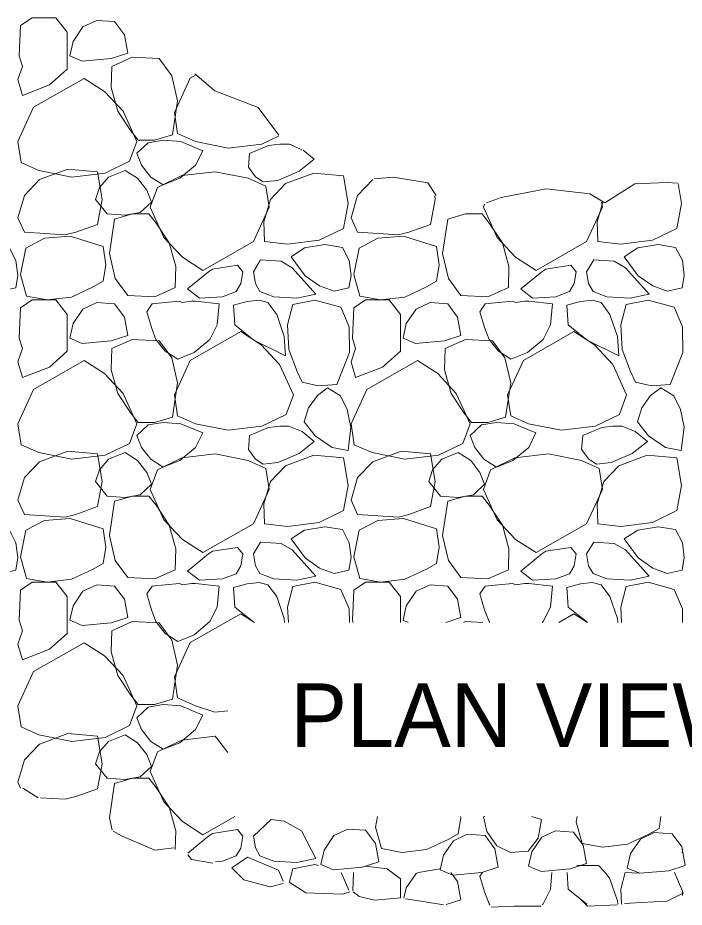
# Model space of a CAD drawing. Extents: x 455 to 827, y 69 to 339.
# Drawn here: x 525.28 to 544, y 127.01 to 151.98 of the extents above; entities that cross this region are included whole.
import ezdxf
from ezdxf.enums import TextEntityAlignment as Align

# ---------------------------------------------------------------- set-up
doc = ezdxf.new("R2010")
doc.units = 0
doc.header["$LTSCALE"] = 0.48
doc.layers.add('1', color=7, linetype='Continuous', lineweight=13)

msp = doc.modelspace()

# ---------------------------------------------------------------- linework, layer by layer
at = {"layer": '1'}
for p, q in [((533.263, 148.2729), (532.9272, 148.431)), ((525.8561, 130.0814), (525.4219, 130.3487)), ((533.7288, 128.6292), (533.7312, 128.6276)), ((534.583, 127.4846), (534.3668, 127.9828)), ((534.6938, 127.4683), (534.7164, 127.9828))]:
    msp.add_line(p, q, dxfattribs=at)
for points in [[(525.4132, 149.8), (525.2844, 150.2438), (525.4132, 150.6134), (525.3216, 150.9096), (525.3587, 151.7593), (525.6912, 151.9812), (526.3561, 151.9812), (526.6696, 151.5737), (526.6696, 150.5392), (526.1713, 150.0962)], [(527.1143, 151.7239), (526.8371, 151.3163), (526.7447, 150.9104), (527.0962, 150.7619), (527.9087, 150.8362), (528.3707, 150.9847), (528.2783, 151.5012), (528.0012, 151.8716), (527.5028, 151.9078)], [(527.9253, 150.6142), (527.9079, 150.0228), (528.0928, 149.3577), (528.4623, 148.8034), (528.6645, 148.5443), (529.1273, 148.5443), (529.6256, 148.692), (529.7732, 149.6532), (529.6074, 150.3552), (529.256, 150.8353), (528.4995, 150.8725)], [(525.3752, 147.9148), (525.2853, 148.5072), (525.7283, 149.4683), (527.1489, 150.2802), (527.724, 149.9113), (528.2413, 149.357), (528.6273, 148.5064), (528.4261, 147.9528), (527.7405, 147.6195), (526.8, 147.509), (525.876, 147.6937)], [(529.3682, 148.5443), (528.9442, 148.4701), (528.629, 148.1747), (528.7593, 147.8423), (529.0176, 147.5097), (529.3682, 147.2878), (529.831, 147.4727), (530.2741, 147.8423), (530.477, 148.249), (529.8673, 148.5072)], [(525.4692, 145.958), (525.2844, 146.3638), (525.4692, 146.9917), (525.8933, 147.4355), (526.6886, 147.7309), (527.5193, 147.6575), (527.6497, 146.8812), (527.5193, 146.1791), (526.9105, 145.958), (526.6143, 145.8837)], [(528.2973, 146.4381), (528.7214, 146.5123), (529.0366, 146.8077), (528.9062, 147.1402), (528.648, 147.4727), (528.2973, 147.6946), (527.8345, 147.5097), (527.5755, 147.2136), (527.4649, 146.8812), (527.7982, 146.4752)], [(532.2541, 147.2524), (532.344, 146.66), (531.9009, 145.6989), (530.4803, 144.8871), (529.9053, 145.2559), (529.388, 145.8102), (529.0019, 146.6608), (529.2032, 147.2144), (529.8887, 147.5478), (530.8293, 147.6582), (531.7532, 147.4735)], [(532.2128, 145.6989), (532.1955, 146.2533), (532.3802, 146.8812), (532.8043, 147.325), (533.5996, 147.6203), (534.4304, 147.5469), (534.5607, 146.7706), (534.4304, 146.0685), (533.7473, 145.736), (532.8604, 145.6247)], [(529.7032, 144.4053), (529.7205, 144.9968), (529.5357, 145.6617), (529.1661, 146.2162), (528.9639, 146.4752), (528.5011, 146.4752), (528.0028, 146.3276), (527.8552, 145.3664), (528.021, 144.6643), (528.3724, 144.1842), (529.1289, 144.1471)], [(539.0612, 144.4053), (539.0784, 144.9968), (538.8937, 145.6617), (538.5241, 146.2162), (538.3219, 146.4752), (537.8591, 146.4752), (537.3608, 146.3276), (537.2132, 145.3664), (537.3789, 144.6643), (537.7304, 144.1842), (538.4869, 144.1471)], [(525.5287, 144.1644), (526.1102, 144.058), (526.7958, 144.1405), (527.3997, 144.4227), (527.686, 144.5827), (527.7562, 145.0406), (527.6852, 145.5553), (526.7571, 145.8466), (526.0377, 145.788), (525.5105, 145.5132), (525.3595, 144.7707)], [(534.8866, 144.1644), (535.4683, 144.058), (536.1538, 144.1405), (536.7577, 144.4227), (537.044, 144.5827), (537.1142, 145.0406), (537.0432, 145.5553), (536.1151, 145.8466), (535.3957, 145.788), (534.8685, 145.5132), (534.7175, 144.7707)], [(524.4033, 144.4532), (524.8067, 144.3013), (525.2275, 144.3954), (525.2844, 144.7477), (525.2317, 145.166), (525.0427, 145.5348), (524.5502, 145.6115), (523.9809, 145.5182), (523.599, 145.2716), (523.9925, 144.7394)], [(533.7613, 144.4532), (534.1648, 144.3013), (534.5855, 144.3954), (534.6424, 144.7477), (534.5896, 145.166), (534.4007, 145.5348), (533.9082, 145.6115), (533.3389, 145.5182), (532.9569, 145.2716), (533.3505, 144.7394)], [(543.1193, 144.4532), (543.5227, 144.3013), (543.9435, 144.3954), (544.0004, 144.7477), (543.9476, 145.166), (543.7587, 145.5348), (543.2662, 145.6115), (542.6969, 145.5182), (542.3149, 145.2716), (542.7084, 144.7394)], [(531.9554, 144.5175), (532.0857, 144.2956), (532.4727, 144.1479), (533.1211, 144.1107), (533.6558, 144.2222), (532.9907, 144.9605), (532.6772, 145.1453), (532.1031, 145.1825), (531.9009, 144.85)], [(541.3134, 144.5175), (541.4438, 144.2956), (541.8307, 144.1479), (542.4791, 144.1107), (543.0137, 144.2222), (542.3487, 144.9605), (542.0353, 145.1453), (541.4611, 145.1825), (541.2589, 144.85)], [(531.5503, 144.5158), (531.42, 144.2939), (531.0331, 144.1463), (530.3846, 144.1092), (530.0521, 144.369), (530.6437, 144.8492), (530.7542, 144.9234), (531.4562, 145.034), (531.6047, 144.8483)], [(540.9083, 144.5158), (540.7779, 144.2939), (540.391, 144.1463), (539.7426, 144.1092), (539.4101, 144.369), (540.0017, 144.8492), (540.1122, 144.9234), (540.8143, 145.034), (540.9628, 144.8483)], [(525.4132, 141.8767), (525.2844, 142.3205), (525.4132, 142.6902), (525.3216, 142.9863), (525.3587, 143.8361), (525.6912, 144.058), (526.3561, 144.058), (526.6696, 143.6504), (526.6696, 142.6159), (526.1713, 142.1728)], [(527.1143, 143.8006), (526.8371, 143.393), (526.7447, 142.9872), (527.0962, 142.8387), (527.9087, 142.9129), (528.3707, 143.0614), (528.2783, 143.5778), (528.0012, 143.9483), (527.5028, 143.9846)], [(529.4235, 143.9846), (529.0538, 143.9474), (528.9062, 143.7255), (529.0349, 143.2825), (529.1653, 142.95), (529.4235, 142.6175), (529.7741, 142.3956), (530.2369, 142.5804), (530.6799, 142.95), (530.8829, 143.3568), (530.939, 143.9474), (530.2732, 144.0217), (530.1627, 144.0217), (529.9036, 143.9846), (529.8302, 144.0217)], [(532.0593, 144.0481), (532.3085, 143.9829), (532.5552, 143.6504), (532.7663, 143.0358), (532.8043, 142.4913), (531.9133, 142.9318), (531.382, 143.3559), (531.3457, 143.9103), (531.7244, 144.011)], [(533.0106, 143.9317), (532.8629, 143.3593), (532.8959, 142.6695), (533.1335, 142.0467), (533.2729, 141.7497), (533.7242, 141.6473), (534.2431, 141.6803), (534.5995, 142.5853), (534.5938, 143.3064), (534.357, 143.8526), (533.6277, 144.0563)], [(534.7711, 141.8767), (534.6424, 142.3205), (534.7711, 142.6902), (534.6796, 142.9863), (534.7167, 143.8361), (535.0492, 144.058), (535.7141, 144.058), (536.0276, 143.6504), (536.0276, 142.6159), (535.5293, 142.1728)], [(536.4723, 143.8006), (536.1951, 143.393), (536.1027, 142.9872), (536.4541, 142.8387), (537.2668, 142.9129), (537.7287, 143.0614), (537.6363, 143.5778), (537.3592, 143.9483), (536.8608, 143.9846)], [(538.7814, 143.9846), (538.4118, 143.9474), (538.2642, 143.7255), (538.3929, 143.2825), (538.5232, 142.95), (538.7814, 142.6175), (539.1321, 142.3956), (539.5949, 142.5804), (540.0379, 142.95), (540.2409, 143.3568), (540.297, 143.9474), (539.6312, 144.0217), (539.5207, 144.0217), (539.2616, 143.9846), (539.1882, 144.0217)], [(541.4173, 144.0481), (541.6665, 143.9829), (541.9132, 143.6504), (542.1243, 143.0358), (542.1623, 142.4913), (541.2713, 142.9318), (540.74, 143.3559), (540.7037, 143.9103), (541.0824, 144.011)], [(542.3686, 143.9317), (542.2209, 143.3593), (542.2539, 142.6695), (542.4915, 142.0467), (542.6309, 141.7497), (543.0822, 141.6473), (543.6011, 141.6803), (543.9575, 142.5853), (543.9517, 143.3064), (543.7149, 143.8526), (542.9857, 144.0563)], [(529.7716, 140.805), (529.6817, 141.3973), (530.1247, 142.3585), (531.5453, 143.1702), (532.1204, 142.8015), (532.6377, 142.2471), (533.0237, 141.3965), (532.8225, 140.843), (532.1369, 140.5097), (531.1964, 140.3991), (530.2724, 140.5839)], [(539.1296, 140.805), (539.0397, 141.3973), (539.4827, 142.3585), (540.9033, 143.1702), (541.4784, 142.8015), (541.9957, 142.2471), (542.3818, 141.3965), (542.1804, 140.843), (541.4949, 140.5097), (540.5544, 140.3991), (539.6304, 140.5839)], [(527.9253, 142.691), (527.9079, 142.0994), (528.0928, 141.4345), (528.4623, 140.8801), (528.6645, 140.621), (529.1273, 140.621), (529.6256, 140.7687), (529.7732, 141.7298), (529.6074, 142.4319), (529.256, 142.9121), (528.4995, 142.9492)], [(537.2832, 142.691), (537.2659, 142.0994), (537.4507, 141.4345), (537.8203, 140.8801), (538.0224, 140.621), (538.4852, 140.621), (538.9836, 140.7687), (539.1313, 141.7298), (538.9654, 142.4319), (538.614, 142.9121), (537.8574, 142.9492)], [(525.3752, 139.9916), (525.2853, 140.5839), (525.7283, 141.545), (527.1489, 142.3568), (527.724, 141.9881), (528.2413, 141.4337), (528.6273, 140.5831), (528.4261, 140.0295), (527.7405, 139.6962), (526.8, 139.5857), (525.876, 139.7705)], [(534.7332, 139.9916), (534.6432, 140.5839), (535.0862, 141.545), (536.5069, 142.3568), (537.0819, 141.9881), (537.5992, 141.4337), (537.9853, 140.5831), (537.784, 140.0295), (537.0984, 139.6962), (536.1579, 139.5857), (535.2339, 139.7705)], [(534.5385, 140.9783), (534.3512, 141.3652), (533.9807, 141.5871), (533.697, 141.371), (533.4478, 141.0311), (533.3307, 140.6326), (533.6351, 140.2391), (534.1128, 139.914), (534.5591, 139.8307), (534.6399, 140.4874)], [(543.8964, 140.9783), (543.7092, 141.3652), (543.3388, 141.5871), (543.0549, 141.371), (542.8058, 141.0311), (542.6887, 140.6326), (542.9931, 140.2391), (543.4707, 139.914), (543.9171, 139.8307), (543.9979, 140.4874)], [(529.3682, 140.621), (528.9442, 140.5468), (528.629, 140.2514), (528.7593, 139.919), (529.0176, 139.5865), (529.3682, 139.3646), (529.831, 139.5493), (530.2741, 139.919), (530.477, 140.3257), (529.8673, 140.5839)], [(538.7262, 140.621), (538.3022, 140.5468), (537.987, 140.2514), (538.1173, 139.919), (538.3756, 139.5865), (538.7262, 139.3646), (539.189, 139.5493), (539.632, 139.919), (539.835, 140.3257), (539.2253, 140.5839)], [(531.9587, 139.5898), (532.174, 139.4495), (532.5865, 139.49), (533.183, 139.7473), (533.6112, 140.0856), (533.2672, 140.362), (532.8976, 140.5105), (532.6385, 140.5105), (532.3233, 140.4742), (531.7928, 140.2506), (531.7607, 139.8628)], [(541.3167, 139.5898), (541.532, 139.4495), (541.9445, 139.49), (542.541, 139.7473), (542.9692, 140.0856), (542.6252, 140.362), (542.2555, 140.5105), (541.9965, 140.5105), (541.6813, 140.4742), (541.1508, 140.2506), (541.1187, 139.8628)], [(525.4692, 138.0347), (525.2844, 138.4406), (525.4692, 139.0684), (525.8933, 139.5122), (526.6886, 139.8076), (527.5193, 139.7342), (527.6497, 138.9578), (527.5193, 138.2558), (526.9105, 138.0347), (526.6143, 137.9604)], [(528.2973, 138.5148), (528.7214, 138.5891), (529.0366, 138.8844), (528.9062, 139.2169), (528.648, 139.5493), (528.2973, 139.7713), (527.8345, 139.5865), (527.5755, 139.2903), (527.4649, 138.9578), (527.7982, 138.5519)], [(532.2541, 139.3291), (532.344, 138.7368), (531.9009, 137.7756), (530.4803, 136.9638), (529.9053, 137.3326), (529.388, 137.887), (529.0019, 138.7376), (529.2032, 139.2912), (529.8887, 139.6244), (530.8293, 139.735), (531.7532, 139.5502)], [(532.2128, 137.7756), (532.1955, 138.33), (532.3802, 138.9578), (532.8043, 139.4017), (533.5996, 139.697), (534.4304, 139.6236), (534.5607, 138.8473), (534.4304, 138.1453), (533.7473, 137.8127), (532.8604, 137.7013)], [(534.8272, 138.0347), (534.6424, 138.4406), (534.8272, 139.0684), (535.2513, 139.5122), (536.0466, 139.8076), (536.8773, 139.7342), (537.0077, 138.9578), (536.8773, 138.2558), (536.2685, 138.0347), (535.9723, 137.9604)], [(537.6553, 138.5148), (538.0794, 138.5891), (538.3945, 138.8844), (538.2642, 139.2169), (538.0059, 139.5493), (537.6553, 139.7713), (537.1925, 139.5865), (536.9334, 139.2903), (536.8229, 138.9578), (537.1562, 138.5519)], [(541.612, 139.3291), (541.7019, 138.7368), (541.2589, 137.7756), (539.8383, 136.9638), (539.2632, 137.3326), (538.746, 137.887), (538.3599, 138.7376), (538.5612, 139.2912), (539.2468, 139.6244), (540.1872, 139.735), (541.1112, 139.5502)], [(541.5707, 137.7756), (541.5534, 138.33), (541.7382, 138.9578), (542.1623, 139.4017), (542.9576, 139.697), (543.7884, 139.6236), (543.9187, 138.8473), (543.7884, 138.1453), (543.1052, 137.8127), (542.2184, 137.7013)], [(529.7032, 136.482), (529.7205, 137.0735), (529.5357, 137.7385), (529.1661, 138.2929), (528.9639, 138.5519), (528.5011, 138.5519), (528.0028, 138.4042), (527.8552, 137.4432), (528.021, 136.7411), (528.3724, 136.2609), (529.1289, 136.2237)], [(539.0612, 136.482), (539.0784, 137.0735), (538.8937, 137.7385), (538.5241, 138.2929), (538.3219, 138.5519), (537.8591, 138.5519), (537.3608, 138.4042), (537.2132, 137.4432), (537.3789, 136.7411), (537.7304, 136.2609), (538.4869, 136.2237)], [(525.5287, 136.2411), (526.1102, 136.1347), (526.7958, 136.2172), (527.3997, 136.4993), (527.686, 136.6594), (527.7562, 137.1172), (527.6852, 137.6321), (526.7571, 137.9232), (526.0377, 137.8647), (525.5105, 137.59), (525.3595, 136.8475)], [(534.8866, 136.2411), (535.4683, 136.1347), (536.1538, 136.2172), (536.7577, 136.4993), (537.044, 136.6594), (537.1142, 137.1172), (537.0432, 137.6321), (536.1151, 137.9232), (535.3957, 137.8647), (534.8685, 137.59), (534.7175, 136.8475)], [(524.4033, 136.5298), (524.8067, 136.3781), (525.2275, 136.4721), (525.2844, 136.8244), (525.2317, 137.2427), (525.0427, 137.6114), (524.5502, 137.6882), (523.9809, 137.5949), (523.599, 137.3483), (523.9925, 136.8162)], [(533.7613, 136.5298), (534.1648, 136.3781), (534.5855, 136.4721), (534.6424, 136.8244), (534.5896, 137.2427), (534.4007, 137.6114), (533.9082, 137.6882), (533.3389, 137.5949), (532.9569, 137.3483), (533.3505, 136.8162)], [(543.1193, 136.5298), (543.5227, 136.3781), (543.9435, 136.4721), (544.0004, 136.8244), (543.9476, 137.2427), (543.7587, 137.6114), (543.2662, 137.6882), (542.6969, 137.5949), (542.3149, 137.3483), (542.7084, 136.8162)], [(531.5503, 136.5926), (531.42, 136.3707), (531.0331, 136.223), (530.3846, 136.1858), (530.0521, 136.4458), (530.6437, 136.9258), (530.7542, 137.0001), (531.4562, 137.1107), (531.6047, 136.925)], [(531.9554, 136.5942), (532.0857, 136.3723), (532.4727, 136.2246), (533.1211, 136.1875), (533.6558, 136.2988), (532.9907, 137.0373), (532.6772, 137.222), (532.1031, 137.2592), (531.9009, 136.9267)], [(540.9083, 136.5926), (540.7779, 136.3707), (540.391, 136.223), (539.7426, 136.1858), (539.4101, 136.4458), (540.0017, 136.9258), (540.1122, 137.0001), (540.8143, 137.1107), (540.9628, 136.925)], [(541.3134, 136.5942), (541.4438, 136.3723), (541.8307, 136.2246), (542.4791, 136.1875), (543.0137, 136.2988), (542.3487, 137.0373), (542.0353, 137.222), (541.4611, 137.2592), (541.2589, 136.9267)], [(525.4132, 133.9534), (525.2844, 134.3972), (525.4132, 134.7668), (525.3216, 135.063), (525.3587, 135.9127), (525.6912, 136.1347), (526.3561, 136.1347), (526.6696, 135.7272), (526.6696, 134.6926), (526.1713, 134.2496)], [(527.1143, 135.8773), (526.8371, 135.4698), (526.7447, 135.0638), (527.0962, 134.9153), (527.9087, 134.9896), (528.3707, 135.1381), (528.2783, 135.6545), (528.0012, 136.025), (527.5028, 136.0613)], [(529.4235, 136.0613), (529.0538, 136.0242), (528.9062, 135.8022), (529.0349, 135.3592), (529.1653, 135.0267), (529.4235, 134.6942), (529.7741, 134.4723), (530.2369, 134.6571), (530.6799, 135.0267), (530.8829, 135.4334), (530.939, 136.0242), (530.2732, 136.0984), (530.1627, 136.0984), (529.9036, 136.0613), (529.8302, 136.0984)], [(527.9253, 134.7677), (527.9079, 134.1762), (528.0928, 133.5112), (528.4623, 132.9567), (528.6645, 132.6977), (529.1273, 132.6977), (529.6256, 132.8454), (529.7732, 133.8065), (529.6074, 134.5086), (529.256, 134.9887), (528.4995, 135.0259)], [(525.3752, 132.0683), (525.2853, 132.6606), (525.7283, 133.6217), (527.1489, 134.4335), (527.724, 134.0648), (528.2413, 133.5103), (528.6273, 132.6598), (528.4261, 132.1062), (527.7405, 131.7729), (526.8, 131.6623), (525.876, 131.8472)], [(529.3682, 132.6977), (528.9442, 132.6235), (528.629, 132.3282), (528.7593, 131.9957), (529.0176, 131.6632), (529.3682, 131.4412), (529.831, 131.6261), (530.2741, 131.9957), (530.477, 132.4024), (529.8673, 132.6606)], [(528.2973, 130.5915), (528.7214, 130.6658), (529.0366, 130.9611), (528.9062, 131.2936), (528.648, 131.6261), (528.2973, 131.848), (527.8345, 131.6632), (527.5755, 131.367), (527.4649, 131.0345), (527.7982, 130.6287)], [(534.1642, 129.018), (533.887, 128.6104), (533.7946, 128.2045), (534.1461, 128.056), (534.9587, 128.1302), (535.4207, 128.2788), (535.3283, 128.7952), (535.0511, 129.1657), (534.5527, 129.2019)], [(539.9987, 128.9692), (539.7215, 128.5617), (539.6291, 128.1558), (539.9806, 128.0073), (540.7932, 128.0816), (541.2552, 128.2301), (541.1627, 128.7465), (540.8856, 129.117), (540.3872, 129.1532)], [(537.5191, 128.872), (537.2419, 128.4645), (537.1495, 128.0586), (537.501, 127.9101), (538.3136, 127.9843), (538.7756, 128.1328), (538.6832, 128.6492), (538.406, 129.0197), (537.9077, 129.056)], [(542.7702, 128.9207), (542.4929, 128.5132), (542.4006, 128.1072), (542.752, 127.9587), (543.5646, 128.033), (544.0266, 128.1815), (543.9343, 128.6979), (543.657, 129.0684), (543.1587, 129.1047)]]:
    msp.add_lwpolyline(points, close=True, dxfattribs=at)
for points in [[(532.605, 148.6606), (532.1369, 148.433), (531.1964, 148.3224), (530.2724, 148.5072), (529.7716, 148.7283), (529.6817, 149.3207), (530.1247, 150.2817), (530.2981, 150.3809)], [(532.6112, 148.688), (532.0384, 149.4589), (530.8138, 149.9332), (530.2608, 150.4077)], [(532.9355, 148.4186), (532.8976, 148.4338), (532.6385, 148.4338), (532.3233, 148.3975), (531.7928, 148.1739), (531.7607, 147.7862), (531.9587, 147.5131), (532.174, 147.3728), (532.5865, 147.4133), (533.183, 147.6707), (533.6112, 148.0089), (533.2993, 148.2595)], [(536.9915, 146.9774), (537.0077, 146.8812), (536.8773, 146.1791), (536.2685, 145.958), (535.9723, 145.8837), (534.8272, 145.958), (534.6424, 146.3638), (534.8272, 146.9917), (535.2513, 147.4355), (535.252, 147.4358)], [(535.2975, 147.4625), (535.8307, 147.5021), (536.7985, 147.3438), (537.0356, 146.9881)], [(538.4477, 146.7806), (538.8626, 146.9387), (540.1267, 147.1759), (541.3513, 147.0376), (541.766, 146.7806), (542.6153, 147.3142), (543.5239, 147.3537), (543.8004, 147.3341)], [(543.8256, 147.3249), (543.9187, 146.7706), (543.7884, 146.0685), (543.1052, 145.736), (542.2184, 145.6247), (541.5707, 145.6989), (541.5534, 146.2533), (541.7162, 146.8065)], [(541.6801, 146.8042), (541.7019, 146.66), (541.2589, 145.6989), (539.8383, 144.8871), (539.2632, 145.2559), (538.746, 145.8102), (538.3599, 146.6608), (538.3897, 146.7431)], [(531.9266, 135.002), (531.9133, 135.0086), (531.382, 135.4326), (531.3457, 135.987), (531.7244, 136.0877), (532.0593, 136.1248)], [(532.0593, 136.1248), (532.3085, 136.0596), (532.5552, 135.7272), (532.7663, 135.1125), (532.774, 135.002)], [(534.5967, 135.002), (534.5938, 135.3831), (534.357, 135.9292), (533.6277, 136.133), (533.0106, 136.0085)], [(534.6984, 135.002), (534.6796, 135.063), (534.7167, 135.9127), (535.0492, 136.1347), (535.7141, 136.1347), (536.0276, 135.7272), (536.0276, 135.002)], [(541.2846, 135.002), (541.2713, 135.0086), (540.74, 135.4326), (540.7037, 135.987), (541.0824, 136.0877), (541.4173, 136.1248)], [(541.4173, 136.1248), (541.6665, 136.0596), (541.9132, 135.7272), (542.1243, 135.1125), (542.132, 135.002)], [(543.9547, 135.002), (543.9517, 135.3831), (543.7149, 135.9292), (542.9857, 136.133), (542.3686, 136.0085)], [(533.0106, 136.0085), (532.8629, 135.4359), (532.8836, 135.002)], [(536.4723, 135.8773), (536.1951, 135.4698), (536.1027, 135.0638), (536.2491, 135.002)], [(537.3053, 135.002), (537.7287, 135.1381), (537.6363, 135.6545), (537.3592, 136.025), (536.8608, 136.0613), (536.4723, 135.8773)], [(538.7814, 136.0613), (538.4118, 136.0242), (538.2642, 135.8022), (538.3929, 135.3592), (538.5232, 135.0267), (538.5424, 135.002)], [(540.0082, 135.002), (540.0379, 135.0267), (540.2409, 135.4334), (540.297, 136.0242), (539.6312, 136.0984), (539.5207, 136.0984), (539.2616, 136.0613), (539.1882, 136.0984), (538.7814, 136.0613)], [(542.3686, 136.0085), (542.2209, 135.4359), (542.2416, 135.002)], [(529.7716, 132.8817), (529.6817, 133.4741), (530.1247, 134.4352), (531.5453, 135.247), (531.9273, 135.002)], [(540.4744, 135.002), (540.9033, 135.247), (541.2853, 135.002)], [(538.345, 135.002), (537.8574, 135.0259), (537.8042, 135.002)], [(531.1845, 132.5176), (530.8199, 132.4846), (530.2724, 132.6606), (529.7716, 132.8817)], [(525.3595, 130.3522), (525.2844, 130.5172), (525.4692, 131.1451), (525.8933, 131.5889), (526.6886, 131.8843), (527.5193, 131.8108), (527.6497, 131.0345), (527.5193, 130.3325), (526.9105, 130.1113), (526.6143, 130.0371), (525.9265, 130.0817)], [(531.3779, 129.5534), (530.4803, 129.0405), (529.9053, 129.4092), (529.388, 129.9637), (529.0019, 130.8142), (529.2032, 131.3678), (529.8887, 131.7012), (530.8293, 131.8117), (531.1845, 131.3532)], [(529.7052, 128.6318), (529.7205, 129.1502), (529.5357, 129.8152), (529.1661, 130.3696), (528.9639, 130.6287), (528.5011, 130.6287), (528.0028, 130.481), (527.8552, 129.5198), (527.9377, 129.1699)], [(532.4001, 129.4684), (531.9009, 129.0034), (531.9554, 128.6709)], [(531.9554, 128.6709), (532.0857, 128.449), (532.4727, 128.3013), (533.1211, 128.2642), (533.6558, 128.3756), (533.2509, 129.1523), (532.7647, 129.4197), (532.4001, 129.4684)], [(535.3868, 129.5534), (535.3268, 129.2585), (535.4959, 128.6521)], [(535.4959, 128.6521), (536.0776, 128.5457), (536.7632, 128.6282), (537.367, 128.9103), (537.6533, 129.0704), (537.7234, 129.5282), (537.7199, 129.5534)], [(538.7346, 128.7269), (538.4574, 129.1345), (538.365, 129.5403), (538.3959, 129.5534)], [(539.7195, 129.5534), (539.9911, 129.4661), (539.8987, 128.9497), (539.6215, 128.5793), (539.1232, 128.5429), (538.7346, 128.7269)], [(540.997, 129.5534), (540.9667, 129.4044), (541.1359, 128.7981)], [(541.1359, 128.7981), (541.7175, 128.6917), (542.4031, 128.7742), (543.007, 129.0563), (543.2932, 129.2163), (543.3449, 129.5534)], [(529.6631, 128.6779), (529.1287, 128.6111), (528.1937, 129.0121), (527.9599, 129.1457)], [(530.0555, 128.5252), (530.6437, 129.0026), (530.7542, 129.0768), (531.4562, 129.1873), (531.6047, 129.0017), (531.5503, 128.6693), (531.42, 128.4473), (531.0331, 128.2997), (530.834, 128.2883)], [(543.9361, 128.5472), (543.9435, 128.5488), (543.9564, 128.6292)], [(530.7651, 128.2434), (530.1641, 128.3437), (530.0638, 128.4773)], [(532.7354, 127.7422), (532.6018, 128.0428), (531.7336, 128.4105), (531.2995, 128.1097), (531.6333, 127.7755), (532.3681, 127.575), (532.7354, 127.6752)], [(533.7312, 128.1807), (533.6277, 128.2097), (533.0106, 128.0852), (532.9187, 127.7289)], [(535.05, 128.1549), (535.6577, 128.0819), (536.0276, 127.8038), (536.0276, 127.2724)], [(540.9818, 128.1792), (541.5895, 128.1792), (541.7803, 127.9828), (541.9132, 127.8038), (542.1243, 127.1893), (542.1311, 127.0917)], [(537.1406, 128.0819), (536.5332, 127.9828), (536.4723, 127.954), (536.1951, 127.5464), (536.1292, 127.2575)], [(537.3184, 127.083), (537.7287, 127.2147), (537.6363, 127.7312), (537.4481, 127.9828)], [(538.3333, 127.9828), (538.2642, 127.8789), (538.3929, 127.4359), (538.5232, 127.1034), (538.5432, 127.0776)], [(540.0139, 127.0833), (540.0379, 127.1034), (540.2409, 127.5102), (540.2857, 127.9828)], [(541.2674, 127.0883), (540.74, 127.5093), (540.7089, 127.9828)], [(542.732, 127.9603), (542.3422, 127.9828), (542.2209, 127.5126), (542.2409, 127.0922)], [(543.9527, 127.3357), (543.9517, 127.4598), (543.7248, 127.9828)], [(534.6056, 127.4414), (534.4052, 127.3746), (533.3699, 127.4079), (532.9024, 127.7087)], [(536.0415, 127.2742), (535.3068, 127.2073), (534.8727, 127.3077), (534.7057, 127.4414)], [(543.9896, 127.4079), (543.522, 127.174), (542.7874, 127.1405), (542.3199, 127.1072)], [(537.2437, 127.0737), (536.6092, 127.174), (536.1752, 127.2408)], [(542.1194, 127.0737), (541.2845, 127.0403), (541.0508, 127.2742)], [(539.9821, 127.0403), (539.214, 127.0403), (538.5795, 127.0069)]]:
    msp.add_lwpolyline(points, dxfattribs=at)

# ---------------------------------------------------------------- texts
msp.add_text('PLAN VIEW', height=1.782, dxfattribs=at).set_placement((539.4287, 131.5077), align=Align.CENTER)

doc.saveas('drawing.dxf')
